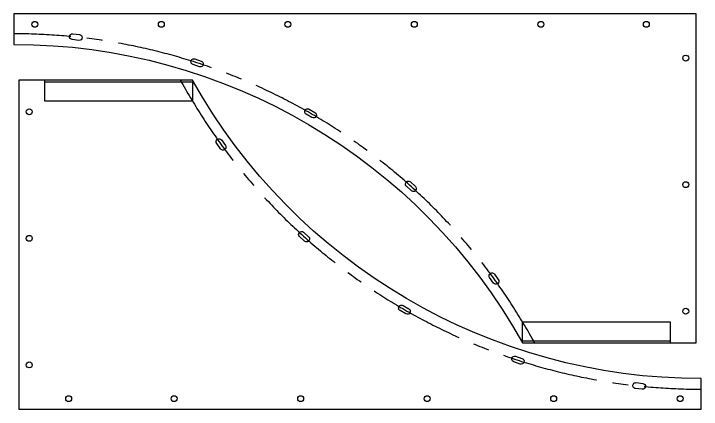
# Model space of a CAD drawing. Header units: inches. Extents: x 212980 to 238967, y -33384 to 2238.
# Drawn here: x 216641 to 218271, y -19797 to -18860 of the extents above; entities that cross this region are included whole.
import ezdxf

# ---------------------------------------------------------------- set-up
doc = ezdxf.new("R2010")
doc.units = ezdxf.units.IN
doc.header["$LTSCALE"] = 15
doc.header["$MEASUREMENT"] = 0
doc.linetypes.add('CENTER2', pattern=[28.575, 19.05, -3.175, 3.175, -3.175])

# ---------------------------------------------------------------- blocks, each defined once
blk = doc.blocks.new('hfghfghfghgf')
at = {"color": 7, "ltscale": 200}
for p, q in [((216714.8, -19067.4), (216714.8, -19017.4)), ((217064.8, -19022.4), (216714.8, -19022.4)), ((217064.8, -19017.4), (217064.8, -19067.4)), ((217064.8, -19067.4), (216714.8, -19067.4))]:
    blk.add_line(p, q, dxfattribs=at)
at = {"color": 4}
blk.add_lwpolyline([(218271.3, -19724.9, -0.271575), (217064.8, -19017.4), (216652.8, -19017.4), (216652.8, -19797.4), (218271.3, -19797.4)], format="xyb", close=True, dxfattribs=at)
for points in [[(217122.2, -19167.4, -1), (217133.5, -19159.1), (217142.9, -19172.1, -1), (217131.6, -19180.3)], [(217318.8, -19388.2, -1), (217328.2, -19377.8), (217340.1, -19388.5, -1), (217330.7, -19398.9)], [(217557.1, -19563.4, -1), (217564.1, -19551.3), (217577.9, -19559.3, -1), (217570.9, -19571.4)], [(217826.6, -19685.2, -1), (217830.9, -19671.9), (217846.1, -19676.8, -1), (217841.8, -19690.2)], [(218115.5, -19748.3, -1), (218116.9, -19734.4), (218132.8, -19736.1, -1), (218131.4, -19750)]]:
    blk.add_lwpolyline(points, format="xyb", close=True)
at = {"color": 7, "ltscale": 200}
for centre in [(216677.8, -19092.4), (216677.8, -19392.4), (216677.8, -19692.4), (216771.3, -19772.4), (217021.3, -19772.4), (217321.3, -19772.4), (217621.3, -19772.4), (217921.3, -19772.4), (218221.3, -19772.4)]:
    blk.add_circle(centre, 7, dxfattribs=at)
at = {"color": 3, "linetype": 'CENTER2', "ltscale": 0.8}
blk.add_arc((218271.3, -18342.4), 1407.5, 208.6576, 270, dxfattribs=at)

msp = doc.modelspace()

# ---------------------------------------------------------------- block references
at = {"color": 2, "rotation": 180}
msp.add_blockref('hfghfghfghgf', (434912.28, -38657.48), dxfattribs=at)
at = {"color": 2}
msp.add_blockref('hfghfghfghgf', (0, 0), dxfattribs=at)

doc.saveas('drawing.dxf')
